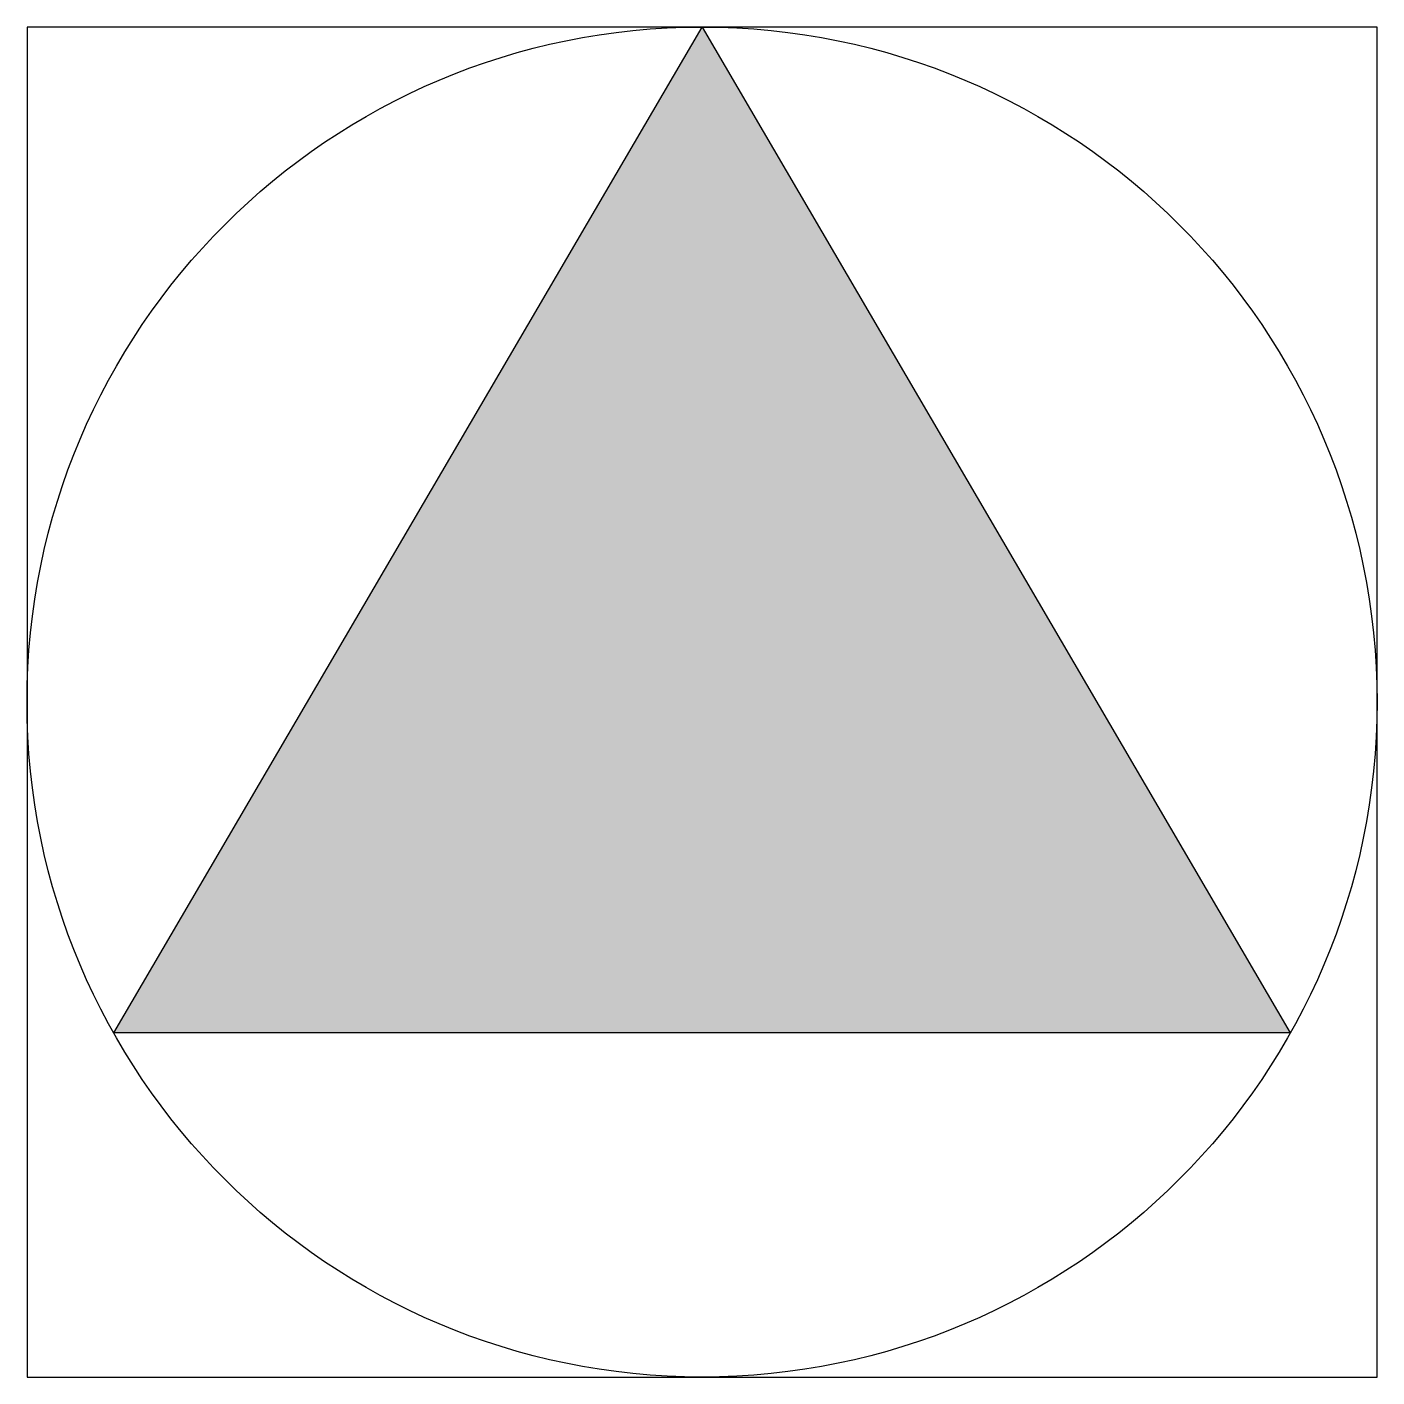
# Model space of a CAD drawing. Header units: metres. Extents: x -2 to 2, y -2 to 2.
import ezdxf

# ---------------------------------------------------------------- set-up
doc = ezdxf.new("R2010")
doc.units = ezdxf.units.M
doc.layers.get('0').update_dxf_attribs({"color": 150})

msp = doc.modelspace()

# ---------------------------------------------------------------- hatches: boundary and pattern name
h = msp.add_hatch(color=256)
h.dxf.hatch_style = 1
h.paths.add_polyline_path([(0, 2), (-1.743, -0.9807), (1.743, -0.9807)])

# ---------------------------------------------------------------- linework, layer by layer
for p, q in [((-1.743, -0.9807), (0, 2)), ((0, 2), (1.743, -0.9807)), ((1.743, -0.9807), (-1.743, -0.9807))]:
    msp.add_line(p, q)
msp.add_lwpolyline([(-2, -2), (2, -2), (2, 2), (-2, 2)], close=True)
msp.add_circle((0, 0), 2)

doc.saveas('drawing.dxf')
